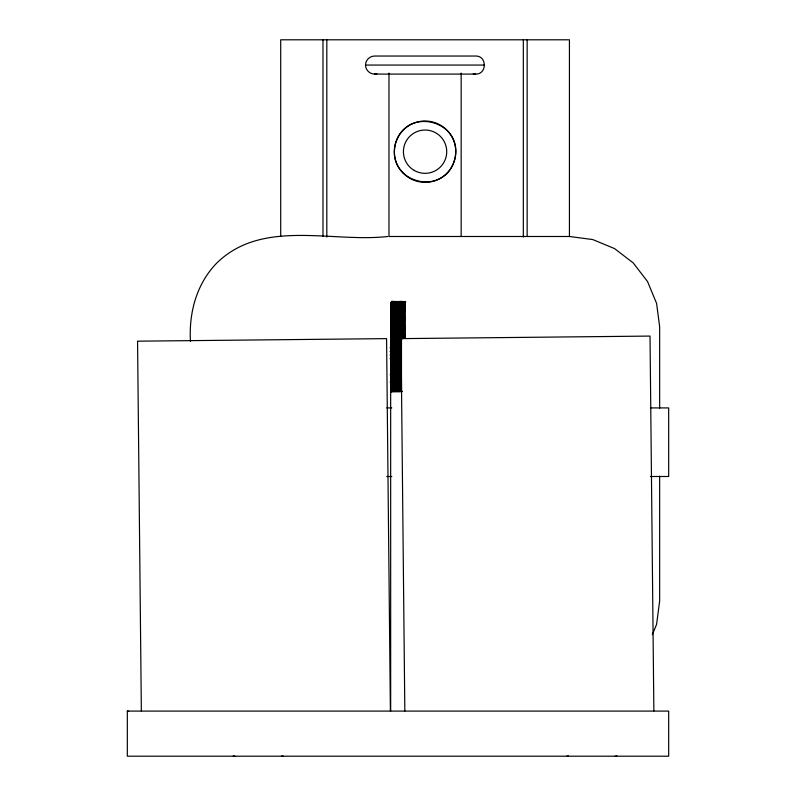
<?xml version="1.0" encoding="UTF-8"?>
<svg xmlns="http://www.w3.org/2000/svg" width="796" height="796" viewBox="0 0 796 796"><rect width="100%" height="100%" fill="white"/><g stroke="black" fill="none" stroke-linecap="round" stroke-linejoin="round"><path stroke-width="1.19" d="M365.523 65.063C365.483 60.237 369.712 56.009 374.538 56.038L475.59 56.038C487.182 55.601 487.182 74.526 475.59 74.088L374.538 74.088C369.712 74.118 365.483 69.889 365.523 65.063L484.615 65.063M652.312 634.671L656.581 624.362L659.655 601.01L659.655 476.217M399.572 302.032L399.831 301.455L405.214 301.684L391.443 301.455L401.094 302.082L401.582 301.515M401.094 391.682L401.582 302.072L401.094 301.505L393.483 301.704L390.667 302.808L391.851 303.495L390.667 302.808L391.851 301.455L391.851 302.142M402.408 302.152L403.084 301.455M402.408 338.887L403.084 338.32L402.408 337.524L393.483 337.793L390.667 338.678L391.851 339.584L390.667 338.897L391.851 337.544C389.881 335.494 390.816 339.026 391.851 336.419L391.851 335.743C389.881 333.683 390.816 337.225 391.851 334.618L391.851 333.932C389.881 331.882 390.816 335.415 391.851 332.818L391.851 332.131C389.881 330.081 390.816 333.614 391.851 331.007L391.851 330.33C389.881 328.27 390.816 331.813 391.851 329.206L390.667 327.853L391.851 328.758L390.667 328.071L405.214 327.176L404.04 326.27L405.214 326.947L404.04 328.3C406.01 330.36 405.074 326.818 404.04 329.425L404.04 330.111C406.01 332.161 405.074 328.629 404.04 331.226L404.04 331.912C406.01 333.962 405.074 330.43 404.04 333.036L404.04 333.713C406.01 335.773 405.074 332.23 404.04 334.837L404.04 335.524C406.01 337.574 405.074 334.041 404.04 336.638L405.214 338.001L404.04 337.096L405.214 337.773L390.667 338.678L391.851 339.345L401.094 338.957M403.403 302.251C414.129 301.316 385.662 301.843 391.851 303.256L403.403 302.699L405.214 301.913L404.04 302.589M391.851 301.903L390.916 302.928L404.239 302.132L404.786 301.455M404.04 304.39L405.214 303.714L404.04 303.037C404.179 302.769 396.159 303.813 393.483 303.505C389.632 303.087 390.677 306.579 391.851 303.943L391.851 303.256L390.667 304.39L391.851 305.067L403.403 304.5L405.214 303.714L404.04 302.808L405.214 303.485L404.04 304.848L405.214 305.515L403.403 306.311L391.642 306.987L390.667 306.191L392.478 305.405L404.249 304.729L405.214 305.296L404.04 304.162M391.851 305.515L390.667 306.191L391.851 307.555L390.667 308.221L393.483 307.117L404.249 306.53L405.214 307.326L402.408 308.201L391.642 308.788L390.667 308.221L391.851 308.908L390.667 309.803L391.851 310.709L390.667 310.032L391.851 309.355L390.667 308.002L391.851 307.316M391.851 305.744L391.851 305.067L390.667 306.42L391.851 307.555M404.04 309.803L405.214 309.127L404.04 308.45C405.562 309.216 387.99 307.684 391.851 310.48L404.04 309.803L405.214 309.127L404.04 308.221L405.214 308.898L404.04 310.261C406.01 312.311 405.074 308.778 404.04 311.375L404.04 312.062C406.01 314.112 405.074 310.579 404.04 313.186L404.04 313.863C406.01 315.922 405.074 312.38 404.04 314.987L404.04 315.674C406.01 317.723 405.074 314.191 404.04 316.788L404.04 317.475C406.01 319.524 405.074 315.992 404.04 318.599L404.04 319.286C406.01 321.335 405.074 317.803 404.04 320.4L404.04 321.087C406.01 323.136 405.074 319.604 404.04 322.201L404.04 322.887C406.01 324.937 405.074 321.405 404.04 324.012L404.04 324.698C406.01 326.748 405.074 323.216 404.04 325.813L404.04 326.499C407.443 329.783 392.518 326.778 391.642 329.086L390.667 329.653L392.478 328.867L403.403 328.41L404.249 328.191L404.04 327.624M404.04 302.361L404.975 301.793M404.04 309.574C402.497 311.803 395.791 309.913 392.478 310.818C389.523 310.838 391.035 313.624 391.851 311.156L391.851 310.48L390.667 311.604L391.851 312.281L401.094 311.883L405.214 310.928L404.04 311.614M404.04 311.375C402.497 313.614 395.791 311.714 392.478 312.619C389.523 312.639 391.035 315.435 391.851 312.967L391.851 312.281L390.667 313.415L391.851 314.082L401.094 313.694L405.214 312.738L404.04 313.415M404.04 308.002L405.214 307.326L404.04 305.962L405.214 305.515L404.04 306.201M404.04 313.186C402.497 315.415 395.791 313.515 392.478 314.43C389.523 314.45 391.035 317.236 391.851 314.768L391.851 314.082L390.667 315.216L391.851 315.893L401.094 315.495L405.214 314.539L404.04 315.226M404.04 307.773L405.214 307.097L404.04 305.962M404.04 314.987C402.497 317.226 395.791 315.325 392.478 316.231C389.523 316.251 391.035 319.037 391.851 316.579L391.851 315.893L390.667 317.017L391.851 317.694L401.094 317.296L405.214 316.34L404.04 317.027M404.04 316.788C402.497 319.027 395.791 317.126 392.478 318.032C389.523 318.052 391.035 320.848 391.851 318.38L391.851 317.694L390.667 318.828L391.851 319.495L401.094 319.106L405.214 318.151L404.04 318.828M404.04 318.599C402.497 320.828 395.791 318.937 392.478 319.843C389.523 319.863 391.035 322.649 391.851 320.181L391.851 319.495L390.667 320.629L391.851 321.305L401.094 320.907L405.214 319.952L404.04 320.639M404.04 320.4C402.497 322.639 395.791 320.738 392.478 321.644C389.523 321.664 391.035 324.45 391.851 321.992L391.851 321.305L390.667 322.44L391.851 323.106L401.094 322.708L405.214 321.763L404.04 322.44M404.04 322.201C402.497 324.44 395.791 322.539 392.478 323.455C389.523 323.465 391.035 326.26 391.851 323.793L391.851 323.106L390.667 324.241L391.851 324.917L401.094 324.519L405.214 323.564L404.04 324.241M404.04 324.012C402.497 326.241 395.791 324.35 392.478 325.256C389.523 325.275 391.035 328.061 391.851 325.594L391.851 324.917L390.667 326.042L391.851 326.718L401.094 326.32L405.214 325.365L404.04 326.052M391.851 327.166L390.667 327.853L392.478 327.056L403.403 326.609L404.249 326.38L404.04 325.813M391.851 330.778L390.667 331.454L392.478 330.668L403.403 330.221L405.214 328.977L403.403 329.763L392.478 330.221L391.642 330.44L391.851 331.007M391.851 332.579L390.667 333.265L392.478 332.469L403.403 332.022L405.214 330.778L403.403 331.574L392.478 332.022L391.642 332.25L391.851 332.818M391.851 334.39L390.667 335.066L392.478 334.28L403.403 333.822L405.214 332.589L403.403 333.375L392.478 333.822L391.642 334.051L391.851 334.618M404.04 327.853L404.975 326.828L390.916 328.191M391.851 336.191L390.667 336.867L392.478 336.081L403.403 335.633L405.214 334.39L403.403 335.176L392.478 335.633L391.642 335.852L391.851 336.419M391.851 337.992L390.916 339.016L403.084 338.32M401.094 339.404L392.478 339.693L390.667 340.479L391.851 341.385L390.667 340.708L391.851 339.345L390.667 340.479L391.851 341.156L401.094 340.758M401.094 341.205L392.478 341.494L390.667 342.29L391.851 343.195L390.667 342.509L391.851 341.156L390.667 342.29L391.851 342.957L401.094 342.559M401.094 343.016L392.478 343.305L390.667 344.091L391.851 344.996L390.667 344.32L391.851 342.957L390.667 344.091L391.851 344.758L401.094 344.37M404.04 336.877L405.214 336.191L403.403 336.987L392.478 337.434L391.642 337.663L391.851 338.23M401.094 344.817L392.478 345.106L390.667 345.892L391.851 346.797L390.667 346.121L391.851 344.758L390.667 345.892L391.851 346.568L401.094 346.17M401.094 346.618C390.736 346.698 382.458 349.066 401.582 347.414M401.094 348.429L391.851 348.827L390.667 349.733L391.851 350.409L390.667 349.733L391.851 349.056L390.916 347.812M401.094 350.23C390.736 350.31 382.458 352.668 401.582 351.026M391.851 350.628L390.667 351.305L391.851 350.857L390.667 349.504L391.851 348.827M401.094 352.041L391.851 352.429L390.667 353.334L391.851 354.021L390.667 353.334L391.851 352.668L390.916 351.414M401.094 353.842C390.736 353.921 382.458 356.28 401.582 354.628M401.094 355.643L391.851 356.041L390.667 356.946L391.851 357.623L390.667 356.946L391.851 356.27L390.916 355.026M401.094 357.454C390.736 357.523 382.458 359.892 401.582 358.24M391.851 357.842L390.667 358.528L391.851 358.081L390.667 356.717L391.851 356.041M401.094 359.255L391.851 359.653L390.667 360.558L391.851 361.235L390.667 360.558L391.851 359.882L390.916 358.638M401.094 361.056L391.851 361.454L390.667 362.359L391.851 363.046L390.667 362.359L391.851 361.692L390.667 360.329L391.851 359.653M401.094 362.867L391.851 363.255L390.667 364.16L391.851 364.847L390.667 364.16L391.851 363.493L390.667 362.13L391.851 361.454M401.094 364.668L391.851 365.065L390.667 365.971L391.851 366.648L390.667 365.971L391.851 365.294L390.667 363.941L391.851 363.255M401.094 366.468L391.851 366.866L390.667 367.772L391.851 368.458L390.667 367.772L391.851 367.105L390.667 365.742L391.851 365.065M401.094 368.279L391.851 368.667L390.667 369.354L391.851 370.259L390.667 369.583L391.851 368.22L390.667 367.553L391.851 366.866M401.094 370.08L391.851 370.478L390.667 371.155L391.851 372.06L390.667 371.384L391.851 370.707L390.667 369.354L391.851 368.667M401.094 371.891L391.851 372.279L390.667 372.966L391.851 373.871L390.667 373.185L391.851 372.518L390.667 371.155L391.851 370.478M401.094 373.692C390.736 373.772 382.458 376.13 401.582 374.478M401.094 375.493L391.851 375.891L390.667 376.797L391.851 377.473L390.667 376.797L391.851 376.12L390.667 374.767L391.851 374.09M401.094 377.304L391.851 377.692L390.667 378.598L391.851 379.284L390.667 378.598L391.851 377.931L390.667 376.568L391.851 375.891M401.094 379.105L391.851 379.503L390.667 380.408L391.851 381.085L390.667 380.408L391.851 379.732L390.667 378.379L391.851 377.692M401.094 380.906C390.736 380.986 382.458 383.354 401.582 381.702M401.094 382.717L391.851 383.105L390.667 384.01L391.851 384.697L390.667 384.01L391.851 383.344L390.667 381.98L391.851 381.304M401.094 384.518L391.851 384.916L390.667 385.821L391.851 386.498L390.667 385.821L391.851 385.145L390.667 383.791L391.851 383.105M401.094 386.319L391.851 386.717L390.667 387.622L391.851 388.309L390.667 387.622L391.851 386.955L390.667 385.592L391.851 384.916M401.094 388.13L391.851 388.518L390.667 389.433L391.851 390.11L390.667 389.433L391.851 388.756L390.667 387.403L391.851 386.717M401.094 389.931C399.254 390.458 389.99 388.945 391.443 391.682M391.473 391.682L390.667 391.234L391.851 389.871L390.667 389.204L391.851 388.518M391.851 347.016L390.916 347.812M391.851 352.429L390.667 353.116L391.851 353.782L401.094 353.394M391.851 354.24L390.916 355.036M391.851 372.279L390.667 372.966L391.851 373.632L401.094 373.244M391.851 379.503L390.667 380.18L391.851 380.856L401.094 380.458M391.851 390.329L390.667 391.005L391.851 391.682L390.916 391.115L401.582 390.717M405.214 338.001L404.239 337.544L404.975 337.882M404.975 305.405L392.796 305.873L390.916 306.54L404.975 305.405M374.538 74.088L376.876 73.779M387.702 236.492C331.783 242.85 262.441 218.522 216.91 262.919C196.512 283.694 188.712 313.027 190.483 341.544M401.582 388.687L392.796 388.886L390.916 389.543L392.478 389.771L391.642 390.786L392.478 391.572L402.05 391.234M401.094 301.505L402.05 301.455M401.094 347.981C398.826 348.708 392.547 346.937 391.851 349.056M401.094 349.782C398.826 350.509 392.547 348.748 391.851 350.857M401.094 351.583C398.826 352.31 392.547 350.548 391.851 352.668M401.094 355.195C398.826 355.921 392.547 354.16 391.851 356.27M401.094 356.996C398.826 357.722 392.547 355.961 391.851 358.081M401.094 358.807C398.826 359.533 392.547 357.762 391.851 359.882M401.094 360.608C398.826 361.334 392.547 359.573 391.851 361.692M401.094 362.409C398.826 363.135 392.547 361.374 391.851 363.493M401.094 364.22C398.826 364.946 392.547 363.185 391.851 365.294M401.094 366.021C398.826 366.747 392.547 364.986 391.851 367.105M401.094 367.822C398.826 368.558 392.547 366.787 391.851 368.906M401.094 369.633C398.826 370.359 392.547 368.598 391.851 370.707M401.094 371.434C398.826 372.16 392.547 370.399 391.851 372.518M401.094 375.045C398.826 375.772 392.547 374.011 391.851 376.12M401.094 376.846C398.826 377.573 392.547 375.811 391.851 377.931M401.094 378.657C398.826 379.384 392.547 377.612 391.851 379.732M401.094 382.259C398.826 382.985 392.547 381.224 391.851 383.344M401.094 384.07C398.826 384.796 392.547 383.025 391.851 385.145M401.094 385.871C398.826 386.597 392.547 384.836 391.851 386.955M401.094 387.672C398.826 388.398 392.547 386.637 391.851 388.756M401.094 389.483C398.826 390.209 392.547 388.448 391.851 390.557M401.582 339.972L392.796 340.161L390.916 340.827L401.582 340.19M401.582 341.773L392.796 341.962L390.916 342.628L401.582 342.001M401.582 343.574L392.796 343.772L390.916 344.429L401.582 343.802M401.582 345.384L392.796 345.573L390.916 346.24L401.582 345.603M401.582 347.185L392.796 347.384L390.916 348.041M401.582 348.996L392.796 349.185L390.916 349.842L401.582 349.215M401.582 350.797L390.916 351.424M401.582 352.598L392.796 352.797L390.916 353.454L401.582 352.827M401.582 354.409L392.796 354.598L390.916 355.255M401.582 356.21L392.796 356.399L390.916 357.066L401.582 356.439M401.582 358.011L390.916 358.638M401.582 359.822L392.796 360.011L390.916 360.678L401.582 360.041M401.582 361.623L392.796 361.812L390.916 362.478L401.582 361.852M401.582 363.424L392.796 363.623L390.916 364.279L401.582 363.653M401.582 365.235L392.796 365.424L390.916 366.09L401.582 365.454M401.582 367.036L392.796 367.225L390.916 367.891L401.582 367.264M401.582 368.837L392.796 369.036L390.916 369.692L401.582 369.065M401.582 370.647L392.796 370.837L390.916 371.503L401.582 370.876M401.582 372.448L392.796 372.647L390.916 373.304L401.582 372.677M401.582 374.259L392.796 374.448L390.916 375.105M401.582 376.06L392.796 376.249L390.916 376.916L401.582 376.289M401.582 377.861L392.796 378.06L390.916 378.717L401.582 378.09M401.582 379.672L392.796 379.861L390.916 380.518L401.582 379.891M401.582 381.473L392.796 381.662L390.916 382.329M401.582 383.274L392.796 383.473L390.916 384.13L401.582 383.503M401.582 385.085L392.796 385.274L390.916 385.941L401.582 385.304M401.582 386.886L392.796 387.075L390.916 387.742L401.582 387.115M401.582 388.916L391.642 389.204L392.478 388.418L391.642 387.403L392.478 386.607L391.642 385.592L392.478 384.349L391.642 383.791L392.478 382.995L391.642 381.98L392.478 381.194L391.642 380.18L392.478 379.394L391.642 378.379L392.478 377.583L391.642 376.568L392.478 375.782L391.642 374.767L392.478 373.981L391.642 372.966L392.478 372.17L391.642 371.155L392.478 370.369L391.642 369.354L392.478 368.568L391.642 367.553L392.478 366.757L391.642 365.742L392.478 364.956L391.642 363.941L392.478 363.145L391.642 362.13L392.478 361.344L391.642 360.329L392.478 359.543L391.642 358.528L392.478 357.732L391.642 356.717L392.478 355.931L391.642 354.916L392.478 354.13L391.642 353.116L392.478 352.32L391.642 351.305L392.478 350.519L391.642 349.504L392.478 348.718L391.642 347.703L392.478 346.907L391.642 345.892L392.478 345.106L391.642 344.091L392.478 343.305L391.642 342.29L392.478 341.494L391.642 340.479L392.478 339.693L391.642 338.678L392.478 337.434L390.916 336.758L404.975 335.852L403.084 336.509L391.642 336.867L392.478 335.633L390.916 334.947L404.975 334.051L403.084 334.708L391.642 335.066L392.478 333.822L390.916 333.146L404.975 332.24L403.084 332.907L391.642 333.265L392.478 332.022L390.916 331.345L404.975 330.44L403.084 331.096L391.642 331.454L392.478 330.221L390.916 329.534L404.975 328.639L403.084 329.295L391.642 329.653L392.478 328.867L391.642 327.853L392.478 326.609L390.916 325.932L404.975 325.027L403.084 325.683L391.642 326.042L392.478 324.808L390.916 324.121L404.975 323.216L403.084 323.882L391.642 324.241L392.478 322.997L390.916 322.32L404.975 321.415L403.084 322.082L391.642 322.44L392.478 321.196L390.916 320.509L404.975 319.614L403.084 320.271L391.642 320.629L392.478 319.385L390.916 318.708L404.975 317.803L403.084 318.47L391.642 318.828L392.478 317.584L390.916 316.907L404.975 316.002L403.084 316.669L391.642 317.017L392.478 315.783L390.916 315.097L404.975 314.201L403.084 314.858L391.642 315.216L392.478 313.972L390.916 313.296L404.975 312.39L403.084 313.057L391.642 313.415L392.478 312.171L390.916 311.495L404.975 310.589L403.084 311.246L391.642 311.604L392.478 310.37L390.916 309.684L404.975 308.788L403.084 309.445L391.642 309.803L392.478 308.559L390.916 307.883L404.975 306.977L403.084 307.644L391.642 308.002L392.478 307.206L391.642 306.191L392.478 304.958L390.916 304.271L404.975 303.375L403.084 304.032L391.642 304.39L392.478 303.604L391.642 302.589L392.478 301.793L391.98 301.455M401.582 390.498L392.796 390.687L390.916 391.353M659.655 408.268L659.655 326.718L656.581 303.366L647.566 281.605L633.228 262.919L614.542 248.581L592.781 239.566L569.429 236.492L388.975 236.492L388.975 73.063M402.05 391.682L390.667 391.682L390.667 711.027M386.747 407.92L391.781 407.92M650.392 407.92L668.68 407.92L668.68 476.496L650.392 476.496M386.747 476.496L391.781 476.496M127.32 711.087L668.68 711.087L668.68 756.2L127.32 756.2L127.32 711.087L128.723 711.276M473.262 73.779L475.59 74.088M390.916 391.125L391.642 391.234M404.04 336.638L404.04 337.325L402.408 337.524L403.084 336.509L402.408 335.723L403.084 334.708L402.408 333.922L403.084 332.907L402.408 332.111L403.084 331.096L402.408 330.31L403.084 329.295L402.408 328.509L403.084 327.494L402.408 326.698L403.084 325.683L402.408 324.897L403.084 323.882L402.408 323.096L403.084 322.082L402.408 321.285L403.084 320.271L402.408 319.485L403.084 318.47L402.408 317.684L403.084 316.669L402.408 315.873L403.084 314.858L402.408 314.072L403.084 313.057L402.408 312.261L403.084 311.246L402.408 310.46L403.084 309.445L402.408 308.659L403.084 307.644L402.408 306.848L403.084 305.833L402.408 302.788L403.084 302.002L402.428 301.455M404.408 301.455L404.975 301.803M403.572 301.455L404.239 302.132L403.403 303.147L404.239 303.943L403.403 304.958L404.239 305.744L403.403 306.759L404.239 307.545L403.403 308.559L404.239 309.355L403.403 310.37L404.239 311.156L403.403 312.171L404.239 312.957L403.403 313.972L404.239 314.768L403.403 315.783L404.239 316.569L403.403 317.584L404.239 318.37L403.403 319.385L404.239 320.181L403.403 321.196L404.239 321.982L403.403 322.997L404.239 323.793L403.403 324.808L404.239 325.594L403.403 326.609L404.239 327.395L403.403 328.41L404.239 329.206L403.403 330.221L404.239 331.007L403.403 332.022L404.239 332.808L403.403 333.822L404.239 334.618L403.403 335.633L404.239 336.419L403.403 337.434L404.239 338.22M392.965 301.455L393.483 301.893M394.358 301.455L394.786 301.963M396.07 301.455L396.309 302.002M393.473 301.455L392.796 304.301L393.483 305.316L392.796 306.102L393.483 307.117L392.796 307.903L393.483 308.918L392.796 309.714L393.483 310.729L392.796 311.515L393.483 312.53L392.796 313.316L393.483 314.33L392.796 315.126L393.483 316.141L392.796 316.927L393.483 317.942L392.796 318.728L393.483 319.743L392.796 320.539L393.483 321.554L392.796 322.34L393.483 323.355L392.796 324.151L393.483 325.166L392.796 325.952L393.483 326.967L392.796 327.753L393.483 328.768L392.796 329.564L393.483 330.579L392.796 331.365L393.483 332.38L392.796 333.166L393.483 334.181L392.796 334.977L393.483 335.992L392.796 336.778L393.483 337.793L392.796 338.579L393.483 339.594L392.796 340.389L393.483 341.404L392.796 342.19L393.483 343.205L392.796 343.991L393.483 345.006L392.796 345.802L393.483 346.817L392.796 347.603L393.483 348.618L392.796 349.414L393.483 350.429L392.796 351.215L393.483 352.23L392.796 353.016L393.483 354.031L392.796 354.827L393.483 355.842L392.796 356.628L393.483 357.643L392.796 358.429L393.483 359.444L392.796 360.24L393.483 361.255L392.796 362.041L393.483 363.056L392.796 363.842L393.483 364.857L392.796 365.653L393.483 366.667L392.796 367.454L393.483 368.468L392.796 369.264L393.483 370.279L392.796 371.065L393.483 372.08L392.796 372.866L393.483 373.881L392.796 374.677L393.483 375.692L392.796 376.478L393.483 377.493L392.796 378.279L393.483 379.294L392.796 380.09L393.483 381.105L392.796 381.891L393.483 382.906L392.796 383.692L393.483 384.707L392.796 385.503L393.483 386.518L392.796 387.304L393.483 388.319L392.796 389.105L393.483 390.12C391.95 391.911 395.433 392.239 394.786 390.05L394.786 301.455M653.864 710.937L650.024 336.081L401.015 338.628L404.826 710.997M390.388 710.997L386.577 338.628L137.559 341.176L141.35 711.067M569.429 236.492L569.429 39.8L280.709 39.8L280.709 236.492M527.151 39.8L527.151 236.492M523.32 39.8L523.32 237.059M461.163 73.063L461.163 236.492M399.572 301.455L399.572 391.682M397.94 301.455L397.94 391.682M396.309 301.455L396.309 391.682M392.478 301.455L392.478 302.251M326.818 39.8L326.818 237.059M322.987 39.8L322.987 236.492M568.354 755.892A9.025 6.378 -90 0 1 566.702 756.2M616.84 755.892A9.025 6.378 -90 0 1 615.189 756.2M283.436 756.2A9.025 6.378 -90 0 1 281.784 755.892M234.939 756.2A9.025 6.378 -90 0 1 233.298 755.892M395.433 143.738C385.523 182.563 443.87 198.204 454.695 159.618C464.615 120.793 406.259 105.162 395.433 143.738M391.851 326.718L391.851 327.405L391.851 326.718M391.851 346.568L391.851 347.255L391.851 346.568M391.851 353.782L391.851 354.469L391.851 353.782M391.851 373.632L391.851 374.319L391.851 373.632M391.851 380.856L391.851 381.533L391.851 380.856M403.373 173.369A30.676 30.676 0 0 0 454.695 159.618A30.676 30.676 0 0 0 417.124 122.047A30.676 30.676 0 0 0 403.373 173.369M414.238 170.434A21.651 21.651 0 0 0 446.725 151.678A21.651 21.651 0 0 0 414.238 132.932A21.651 21.651 0 0 0 414.238 170.434"/></g></svg>
